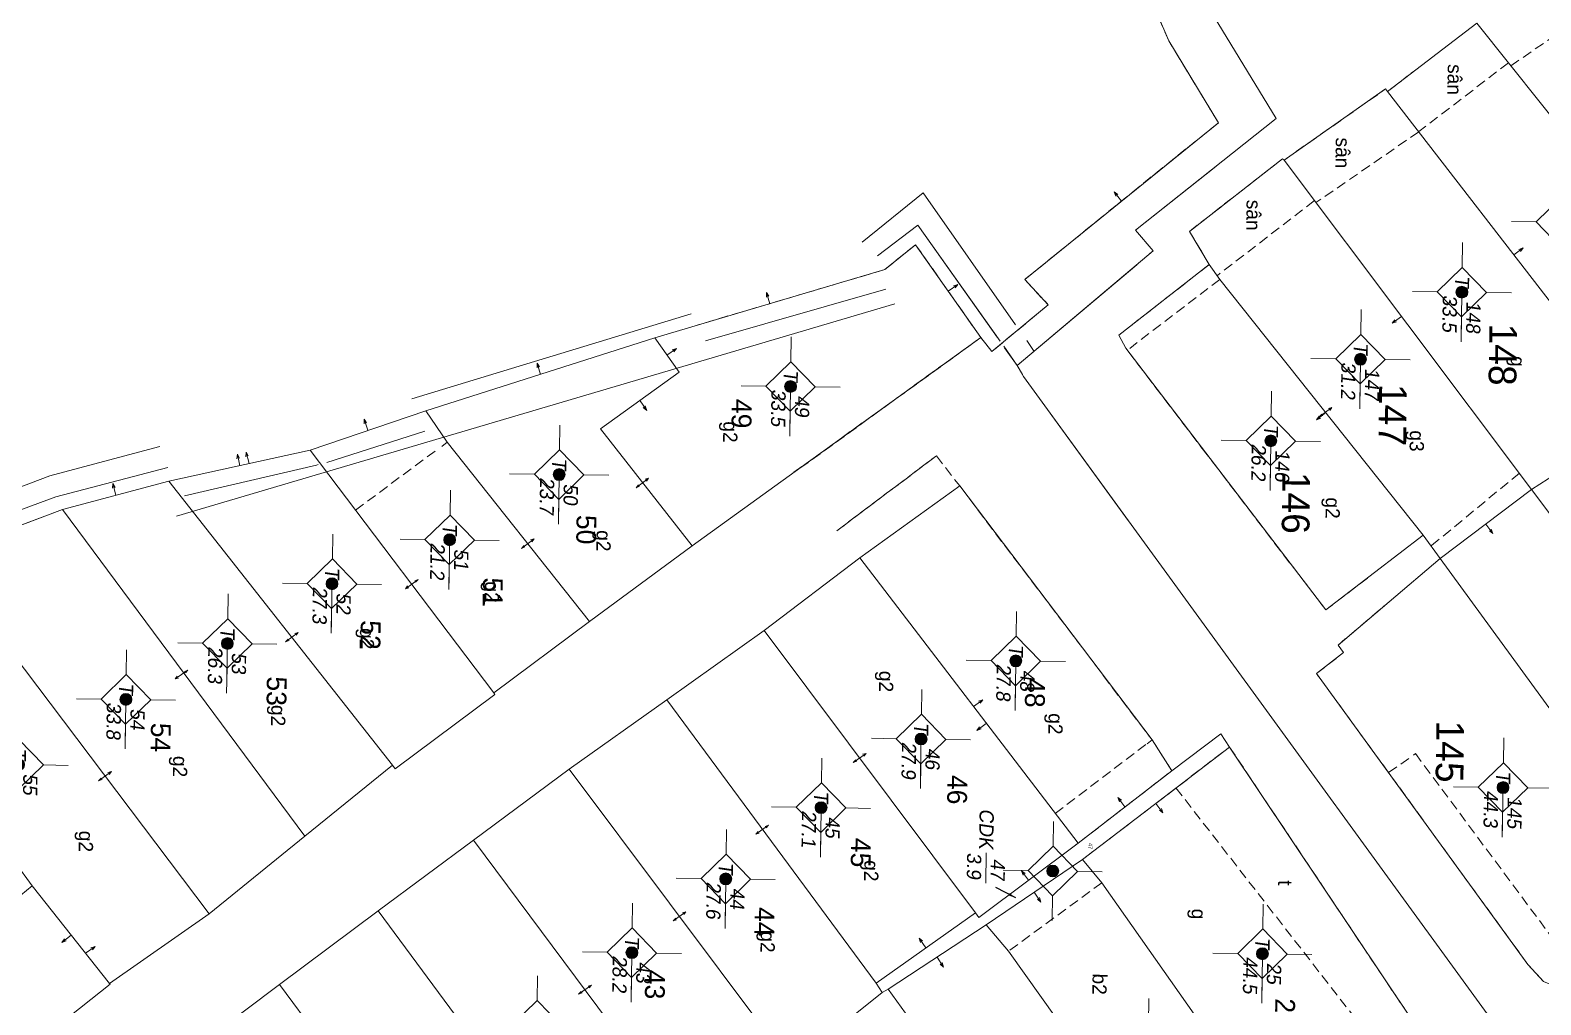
# Model space of a CAD drawing. Extents: x 601689 to 602595, y 1189742 to 1190763.
# Drawn here: x 602062.51 to 602100.63, y 1190336.39 to 1190360.97 of the extents above; entities that cross this region are included whole.
import ezdxf
from ezdxf.enums import TextEntityAlignment as Align

# ---------------------------------------------------------------- set-up
doc = ezdxf.new("R2010")
doc.units = 0
doc.header["$MEASUREMENT"] = 0
doc.linetypes.add('HIDDEN', pattern=[0.375, 0.25, -0.125])
for name, color, linetype in [('10', 250, 'Continuous'), ('11', 7, 'Continuous'), ('13', 7, 'Continuous'), ('14', 7, 'Continuous'), ('15', 7, 'Continuous'), ('16', 7, 'Continuous'), ('22', 7, 'Continuous'), ('53', 7, 'Continuous'), ('57', 7, 'Continuous')]:
    doc.layers.add(name, color=color, linetype=linetype)
doc.styles.add('TXT', font='vnshx.shx')
doc.dimstyles.new('MSADIM', dxfattribs={"dimtxt": 0.2, "dimasz": 0.2, "dimexe": 0.1, "dimexo": 0.1, "dimgap": 0.1, "dimtad": 0, "dimtih": 1, "dimtoh": 1, "dimdsep": 46, "dimtxsty": 'TXT', "dimsah": 1, "dimcen": 0.1, "dimse1": 1, "dimse2": 1, "dimadec": 0, "dimazin": 0, "dimtfac": 1, "dimtofl": 0, "dimtmove": 0, "dimatfit": 3, "dimfxl": 1, "dimtvp": 0.1, "dimtolj": 1, "dimarcsym": 0})

# ---------------------------------------------------------------- blocks, each defined once
blk = doc.blocks.new('NH3R')
at = {"layer": '16', "color": 7, "linetype": 'Continuous', "lineweight": 0}
for p, q in [((0, 0), (0.297, -0.005)), ((0.297, -0.005), (0.186, 0.031)), ((0.297, -0.005), (0.189, -0.033))]:
    blk.add_line(p, q, dxfattribs=at)
blk = doc.blocks.new('NH3')
at = {"layer": '16', "color": 7, "linetype": 'Continuous', "lineweight": 0}
for p, q in [((-0.199, -0.002), (-0.113, 0.021)), ((0.197, -0.012), (0.107, 0.015)), ((-0.199, -0.002), (0.197, -0.012)), ((-0.199, -0.002), (-0.116, -0.035)), ((0.197, -0.012), (0.104, -0.027))]:
    blk.add_line(p, q, dxfattribs=at)
blk = doc.blocks.new('*M1566156615661566')
at = {"layer": '13', "color": 3, "linetype": 'Continuous', "lineweight": 0}
blk.add_line((602498.838, 1189763.594), (602499.858, 1189763.594), dxfattribs=at)
at = {"layer": '13', "color": 3, "linetype": 'Continuous', "lineweight": 0, "style": 'TXT', "oblique": 7.6055}
for s, p in [('145', (602498.988, 1189763.894)), ('44.3', (602498.838, 1189763.294))]:
    blk.add_text(s, height=0.36, dxfattribs=at).set_placement(p, align=Align.MIDDLE_LEFT)
blk.add_text('T', height=0.36, dxfattribs=at).set_placement((602498.641, 1189763.594), align=Align.MIDDLE_RIGHT)
blk = doc.blocks.new('*M1568156815681568')
at = {"layer": '13', "color": 3, "linetype": 'Continuous', "lineweight": 0}
blk.add_line((602486.36, 1189762.374), (602487.38, 1189762.374), dxfattribs=at)
at = {"layer": '13', "color": 3, "linetype": 'Continuous', "lineweight": 0, "style": 'TXT', "oblique": 7.6055}
blk.add_text('T', height=0.36, dxfattribs=at).set_placement((602486.163, 1189762.374), align=Align.MIDDLE_RIGHT)
for s, p in [('148', (602486.51, 1189762.674)), ('33.5', (602486.36, 1189762.074))]:
    blk.add_text(s, height=0.36, dxfattribs=at).set_placement(p, align=Align.MIDDLE_LEFT)
blk = doc.blocks.new('*M1575157515751575')
at = {"layer": '13', "color": 3, "linetype": 'Continuous', "lineweight": 0}
blk.add_line((602488.088, 1189759.84), (602489.108, 1189759.84), dxfattribs=at)
at = {"layer": '13', "color": 3, "linetype": 'Continuous', "lineweight": 0, "style": 'TXT', "oblique": 7.6055}
for s, p in [('147', (602488.238, 1189760.14)), ('31.2', (602488.088, 1189759.54))]:
    blk.add_text(s, height=0.36, dxfattribs=at).set_placement(p, align=Align.MIDDLE_LEFT)
blk.add_text('T', height=0.36, dxfattribs=at).set_placement((602487.891, 1189759.84), align=Align.MIDDLE_RIGHT)
blk = doc.blocks.new('*M1581158115811581')
at = {"layer": '13', "color": 3, "linetype": 'Continuous', "lineweight": 0}
blk.add_line((602490.179, 1189757.607), (602491.199, 1189757.607), dxfattribs=at)
at = {"layer": '13', "color": 3, "linetype": 'Continuous', "lineweight": 0, "style": 'TXT', "oblique": 7.6055}
for s, p in [('146', (602490.329, 1189757.907)), ('26.2', (602490.179, 1189757.307))]:
    blk.add_text(s, height=0.36, dxfattribs=at).set_placement(p, align=Align.MIDDLE_LEFT)
blk.add_text('T', height=0.36, dxfattribs=at).set_placement((602489.982, 1189757.607), align=Align.MIDDLE_RIGHT)
blk = doc.blocks.new('CENTRD')
at = {"layer": '11', "linetype": 'Continuous', "lineweight": 0}
h = blk.add_hatch(color=2, dxfattribs=at)
edge = h.paths.add_edge_path()
edge.add_arc((0, 0), 0.15, 0, 360)
at = {"layer": '11', "color": 2, "linetype": 'Continuous', "lineweight": 0}
for p, q in [((0, 1.25), (0, 0.625)), ((0, 0.625), (-0.625, 0)), ((0.625, 0), (0, 0.625)), ((-0.625, 0), (-1.25, 0)), ((-0.625, 0), (0, -0.625)), ((0, -0.625), (0.625, 0)), ((1.25, 0), (0.625, 0)), ((0, -0.625), (0, -1.25))]:
    blk.add_line(p, q, dxfattribs=at)
blk.add_circle((0, 0), 0.15, dxfattribs=at)
blk = doc.blocks.new('*M1616161616161616')
at = {"layer": '13', "color": 3, "linetype": 'Continuous', "lineweight": 0}
blk.add_line((602503.119, 1189757.583), (602504.139, 1189757.583), dxfattribs=at)
at = {"layer": '13', "color": 3, "linetype": 'Continuous', "lineweight": 0, "style": 'TXT', "oblique": 7.6055}
for s, p in [('25', (602503.269, 1189757.883)), ('44.5', (602503.119, 1189757.283))]:
    blk.add_text(s, height=0.36, dxfattribs=at).set_placement(p, align=Align.MIDDLE_LEFT)
blk.add_text('T', height=0.36, dxfattribs=at).set_placement((602502.922, 1189757.583), align=Align.MIDDLE_RIGHT)
blk = doc.blocks.new('*M1624162416241624')
at = {"layer": '13', "color": 3, "linetype": 'Continuous', "lineweight": 0}
blk.add_line((602501.108, 1189752.261), (602501.873, 1189752.261), dxfattribs=at)
at = {"layer": '13', "color": 3, "linetype": 'Continuous', "lineweight": 0, "style": 'TXT', "oblique": 7.6055}
for s, p in [('47', (602501.258, 1189752.561)), ('3.9', (602501.108, 1189751.961))]:
    blk.add_text(s, height=0.36, dxfattribs=at).set_placement(p, align=Align.MIDDLE_LEFT)
blk.add_text('CDK', height=0.36, dxfattribs=at).set_placement((602501.015, 1189752.261), align=Align.MIDDLE_RIGHT)
blk = doc.blocks.new('*M1626162616261626')
at = {"layer": '13', "color": 3, "linetype": 'Continuous', "lineweight": 0}
blk.add_line((602495.824, 1189751.252), (602496.844, 1189751.252), dxfattribs=at)
at = {"layer": '13', "color": 3, "linetype": 'Continuous', "lineweight": 0, "style": 'TXT', "oblique": 7.6055}
for s, p in [('48', (602495.974, 1189751.552)), ('27.8', (602495.824, 1189750.952))]:
    blk.add_text(s, height=0.36, dxfattribs=at).set_placement(p, align=Align.MIDDLE_LEFT)
blk.add_text('T', height=0.36, dxfattribs=at).set_placement((602495.627, 1189751.252), align=Align.MIDDLE_RIGHT)
blk = doc.blocks.new('*M1630163016301630')
at = {"layer": '13', "color": 3, "linetype": 'Continuous', "lineweight": 0}
blk.add_line((602497.829, 1189748.889), (602498.849, 1189748.889), dxfattribs=at)
at = {"layer": '13', "color": 3, "linetype": 'Continuous', "lineweight": 0, "style": 'TXT', "oblique": 7.6055}
for s, p in [('46', (602497.979, 1189749.189)), ('27.9', (602497.829, 1189748.589))]:
    blk.add_text(s, height=0.36, dxfattribs=at).set_placement(p, align=Align.MIDDLE_LEFT)
blk.add_text('T', height=0.36, dxfattribs=at).set_placement((602497.632, 1189748.889), align=Align.MIDDLE_RIGHT)
blk = doc.blocks.new('*M1634163416341634')
at = {"layer": '13', "color": 3, "linetype": 'Continuous', "lineweight": 0}
blk.add_line((602499.595, 1189746.391), (602500.615, 1189746.391), dxfattribs=at)
at = {"layer": '13', "color": 3, "linetype": 'Continuous', "lineweight": 0, "style": 'TXT', "oblique": 7.6055}
blk.add_text('T', height=0.36, dxfattribs=at).set_placement((602499.398, 1189746.391), align=Align.MIDDLE_RIGHT)
for s, p in [('45', (602499.745, 1189746.691)), ('27.1', (602499.595, 1189746.091))]:
    blk.add_text(s, height=0.36, dxfattribs=at).set_placement(p, align=Align.MIDDLE_LEFT)
blk = doc.blocks.new('*M1636163616361636')
at = {"layer": '13', "color": 3, "linetype": 'Continuous', "lineweight": 0}
blk.add_line((602488.984, 1189745.467), (602490.004, 1189745.467), dxfattribs=at)
at = {"layer": '13', "color": 3, "linetype": 'Continuous', "lineweight": 0, "style": 'TXT', "oblique": 7.6055}
for s, p in [('49', (602489.134, 1189745.767)), ('33.5', (602488.984, 1189745.167))]:
    blk.add_text(s, height=0.36, dxfattribs=at).set_placement(p, align=Align.MIDDLE_LEFT)
blk.add_text('T', height=0.36, dxfattribs=at).set_placement((602488.787, 1189745.467), align=Align.MIDDLE_RIGHT)
blk = doc.blocks.new('*M1639163916391639')
at = {"layer": '13', "color": 3, "linetype": 'Continuous', "lineweight": 0}
blk.add_line((602501.428, 1189744.012), (602502.448, 1189744.012), dxfattribs=at)
at = {"layer": '13', "color": 3, "linetype": 'Continuous', "lineweight": 0, "style": 'TXT', "oblique": 7.6055}
for s, p in [('44', (602501.578, 1189744.312)), ('27.6', (602501.428, 1189743.712))]:
    blk.add_text(s, height=0.36, dxfattribs=at).set_placement(p, align=Align.MIDDLE_LEFT)
blk.add_text('T', height=0.36, dxfattribs=at).set_placement((602501.231, 1189744.012), align=Align.MIDDLE_RIGHT)
blk = doc.blocks.new('*M1641164116411641')
at = {"layer": '13', "color": 3, "linetype": 'Continuous', "lineweight": 0}
blk.add_line((602503.322, 1189741.669), (602504.342, 1189741.669), dxfattribs=at)
at = {"layer": '13', "color": 3, "linetype": 'Continuous', "lineweight": 0, "style": 'TXT', "oblique": 7.6055}
for s, p in [('43', (602503.472, 1189741.969)), ('28.2', (602503.322, 1189741.369))]:
    blk.add_text(s, height=0.36, dxfattribs=at).set_placement(p, align=Align.MIDDLE_LEFT)
blk.add_text('T', height=0.36, dxfattribs=at).set_placement((602503.125, 1189741.669), align=Align.MIDDLE_RIGHT)
blk = doc.blocks.new('*M1644164416441644')
at = {"layer": '13', "color": 3, "linetype": 'Continuous', "lineweight": 0}
blk.add_line((602491.292, 1189739.659), (602492.312, 1189739.659), dxfattribs=at)
at = {"layer": '13', "color": 3, "linetype": 'Continuous', "lineweight": 0, "style": 'TXT', "oblique": 7.6055}
for s, p in [('50', (602491.442, 1189739.959)), ('23.7', (602491.292, 1189739.359))]:
    blk.add_text(s, height=0.36, dxfattribs=at).set_placement(p, align=Align.MIDDLE_LEFT)
blk.add_text('T', height=0.36, dxfattribs=at).set_placement((602491.095, 1189739.659), align=Align.MIDDLE_RIGHT)
blk = doc.blocks.new('*M1648164816481648')
at = {"layer": '13', "color": 3, "linetype": 'Continuous', "lineweight": 0}
blk.add_line((602492.976, 1189736.92), (602493.996, 1189736.92), dxfattribs=at)
at = {"layer": '13', "color": 3, "linetype": 'Continuous', "lineweight": 0, "style": 'TXT', "oblique": 7.6055}
for s, p in [('51', (602493.126, 1189737.22)), ('21.2', (602492.976, 1189736.62))]:
    blk.add_text(s, height=0.36, dxfattribs=at).set_placement(p, align=Align.MIDDLE_LEFT)
blk.add_text('T', height=0.36, dxfattribs=at).set_placement((602492.779, 1189736.92), align=Align.MIDDLE_RIGHT)
blk = doc.blocks.new('*M1654165416541654')
at = {"layer": '13', "color": 3, "linetype": 'Continuous', "lineweight": 0}
blk.add_line((602494.128, 1189733.967), (602495.148, 1189733.967), dxfattribs=at)
at = {"layer": '13', "color": 3, "linetype": 'Continuous', "lineweight": 0, "style": 'TXT', "oblique": 7.6055}
for s, p in [('52', (602494.278, 1189734.267)), ('27.3', (602494.128, 1189733.667))]:
    blk.add_text(s, height=0.36, dxfattribs=at).set_placement(p, align=Align.MIDDLE_LEFT)
blk.add_text('T', height=0.36, dxfattribs=at).set_placement((602493.931, 1189733.967), align=Align.MIDDLE_RIGHT)
blk = doc.blocks.new('*M1658165816581658')
at = {"layer": '13', "color": 3, "linetype": 'Continuous', "lineweight": 0}
blk.add_line((602495.673, 1189731.348), (602496.693, 1189731.348), dxfattribs=at)
at = {"layer": '13', "color": 3, "linetype": 'Continuous', "lineweight": 0, "style": 'TXT', "oblique": 7.6055}
for s, p in [('53', (602495.823, 1189731.648)), ('26.3', (602495.673, 1189731.048))]:
    blk.add_text(s, height=0.36, dxfattribs=at).set_placement(p, align=Align.MIDDLE_LEFT)
blk.add_text('T', height=0.36, dxfattribs=at).set_placement((602495.476, 1189731.348), align=Align.MIDDLE_RIGHT)
blk = doc.blocks.new('*M1662166216621662')
at = {"layer": '13', "color": 3, "linetype": 'Continuous', "lineweight": 0}
blk.add_line((602497.121, 1189728.809), (602498.141, 1189728.809), dxfattribs=at)
at = {"layer": '13', "color": 3, "linetype": 'Continuous', "lineweight": 0, "style": 'TXT', "oblique": 7.6055}
blk.add_text('T', height=0.36, dxfattribs=at).set_placement((602496.924, 1189728.809), align=Align.MIDDLE_RIGHT)
for s, p in [('54', (602497.271, 1189729.109)), ('33.8', (602497.121, 1189728.509))]:
    blk.add_text(s, height=0.36, dxfattribs=at).set_placement(p, align=Align.MIDDLE_LEFT)
blk = doc.blocks.new('*M1667166716671667')
at = {"layer": '13', "color": 3, "linetype": 'Continuous', "lineweight": 0}
blk.add_line((602498.804, 1189726.126), (602499.824, 1189726.126), dxfattribs=at)
at = {"layer": '13', "color": 3, "linetype": 'Continuous', "lineweight": 0, "style": 'TXT', "oblique": 7.6055}
blk.add_text('T', height=0.36, dxfattribs=at).set_placement((602498.607, 1189726.126), align=Align.MIDDLE_RIGHT)
for s, p in [('55', (602498.954, 1189726.426)), ('36.3', (602498.804, 1189725.826))]:
    blk.add_text(s, height=0.36, dxfattribs=at).set_placement(p, align=Align.MIDDLE_LEFT)

msp = doc.modelspace()

# ---------------------------------------------------------------- linework, layer by layer
at = {"layer": '10', "color": 7, "linetype": 'Continuous', "lineweight": 0}
for p, q in [((602096.767, 1190359.427), (602099.021, 1190361.146)), ((602099.021, 1190361.146), (602105.52, 1190352.997)), ((602103.135, 1190351.189), (602096.767, 1190359.427)), ((602100.4, 1190349.387), (602094.154, 1190357.693)), ((602078.271, 1190353.21), (602072.496, 1190351.37)), ((602072.496, 1190351.37), (602069.572, 1190350.379)), ((602100.4, 1190349.387), (602102.953, 1190351.032)), ((602069.572, 1190350.379), (602066.011, 1190349.598)), ((602069.572, 1190350.379), (602074.208, 1190344.255)), ((602066.011, 1190349.598), (602063.322, 1190348.885)), ((602071.653, 1190342.43), (602066.011, 1190349.598)), ((602098.096, 1190347.648), (602100.4, 1190349.387)), ((602106.813, 1190340.838), (602100.4, 1190349.387)), ((602063.322, 1190348.885), (602060.416, 1190347.785)), ((602063.322, 1190348.885), (602069.438, 1190340.641)), ((602098.096, 1190347.648), (602097.664, 1190348.234)), ((602076.623, 1190346.052), (602079.22, 1190347.967)), ((602083.446, 1190347.659), (602081.03, 1190345.832)), ((602083.446, 1190347.659), (602088.957, 1190340.463)), ((602104.387, 1190339.002), (602098.096, 1190347.648)), ((602074.208, 1190344.255), (602076.623, 1190346.052)), ((602081.03, 1190345.832), (602078.576, 1190344.076)), ((602086.363, 1190338.708), (602081.03, 1190345.832)), ((602076.112, 1190342.329), (602078.576, 1190344.076)), ((602083.858, 1190336.932), (602078.576, 1190344.076)), ((602089.071, 1190340.051), (602092.781, 1190342.89)), ((602069.438, 1190340.641), (602071.653, 1190342.43)), ((602073.697, 1190340.542), (602076.112, 1190342.329)), ((602076.112, 1190342.329), (602081.69, 1190334.893)), ((602088.957, 1190340.463), (602091.322, 1190342.291)), ((602060.754, 1190341.85), (602062.561, 1190339.385)), ((602067.022, 1190338.684), (602069.438, 1190340.641)), ((602071.292, 1190338.755), (602073.697, 1190340.542)), ((602073.697, 1190340.542), (602079.305, 1190333.025)), ((602089.071, 1190340.051), (602086.639, 1190338.405)), ((602062.561, 1190339.385), (602055.674, 1190333.819)), ((602064.507, 1190336.928), (602062.561, 1190339.385)), ((602064.507, 1190336.928), (602067.022, 1190338.684)), ((602068.797, 1190336.899), (602071.292, 1190338.755)), ((602071.292, 1190338.755), (602076.928, 1190331.137)), ((602086.363, 1190338.708), (602083.858, 1190336.932)), ((602086.639, 1190338.405), (602084.166, 1190336.779)), ((602068.797, 1190336.899), (602066.393, 1190335.092)), ((602074.503, 1190329.26), (602068.797, 1190336.899)), ((602081.821, 1190334.951), (602084.015, 1190336.701)), ((602083.858, 1190336.932), (602084.015, 1190336.701)), ((602084.015, 1190336.701), (602084.166, 1190336.779)), ((602084.166, 1190336.779), (602090.173, 1190328.456))]:
    msp.add_line(p, q, dxfattribs=at)
for points in [[(602060.416, 1190347.785), (602063.322, 1190348.885), (602066.011, 1190349.598), (602069.572, 1190350.379), (602072.496, 1190351.37), (602078.271, 1190353.21), (602084.076, 1190354.931), (602084.854, 1190355.56), (602086.502, 1190353.218), (602086.777, 1190352.864), (602088.203, 1190354.044), (602087.612, 1190354.683), (602092.496, 1190358.635), (602091.245, 1190360.703), (602088.279, 1190367.603), (602079.88, 1190388.9), (602073.888, 1190403.993), (602067.222, 1190420.376)], [(602094.154, 1190357.693), (602096.718, 1190359.488), (602096.767, 1190359.427)], [(602092.267, 1190355.058), (602091.768, 1190355.896), (602094.114, 1190357.724), (602094.154, 1190357.693)], [(602078.271, 1190353.21), (602084.076, 1190354.931), (602084.854, 1190355.56), (602086.502, 1190353.218), (602079.22, 1190347.967)], [(602097.664, 1190348.234), (602095.208, 1190346.348), (602090.158, 1190352.948), (602089.983, 1190353.279), (602092.267, 1190355.058)], [(602097.664, 1190348.234), (602092.532, 1190354.684), (602092.267, 1190355.058)], [(602079.22, 1190347.967), (602076.899, 1190350.919), (602078.889, 1190352.342), (602078.271, 1190353.21)], [(602072.496, 1190351.37), (602073.035, 1190350.582), (602076.623, 1190346.052)], [(602091.322, 1190342.291), (602090.823, 1190343.068), (602085.97, 1190349.474), (602083.446, 1190347.659)], [(602067.022, 1190338.684), (602061.344, 1190346.192), (602060.416, 1190347.785)], [(602104.387, 1190339.002), (602101.539, 1190336.921), (602101.097, 1190336.816), (602100.699, 1190336.972), (602100.306, 1190337.408), (602094.976, 1190344.741), (602095.653, 1190345.271), (602095.516, 1190345.463), (602098.096, 1190347.648)], [(602074.208, 1190344.255), (602074.238, 1190344.215), (602071.721, 1190342.339), (602071.653, 1190342.43)], [(602091.322, 1190342.291), (602092.555, 1190343.224), (602092.781, 1190342.89)], [(602092.781, 1190342.89), (602097.435, 1190335.926), (602097.79, 1190335.532), (602098.141, 1190334.907), (602098.095, 1190334.487), (602097.822, 1190334.231), (602094.812, 1190331.992)], [(602088.957, 1190340.463), (602086.451, 1190338.587), (602086.363, 1190338.708)], [(602094.812, 1190331.992), (602089.554, 1190339.465), (602089.071, 1190340.051)], [(602086.639, 1190338.405), (602087.199, 1190337.737), (602092.508, 1190330.294)], [(602055.674, 1190333.819), (602057.48, 1190331.324), (602064.527, 1190336.908), (602064.507, 1190336.928)]]:
    msp.add_lwpolyline(points, dxfattribs=at)
at = {"layer": '14', "color": 6, "linetype": 'HIDDEN', "lineweight": 0}
for p, q in [((602099.877, 1190360.074), (602102.36, 1190361.77)), ((602099.818, 1190360.145), (602097.554, 1190358.416)), ((602097.553, 1190358.406), (602094.959, 1190356.621)), ((602094.92, 1190356.672), (602092.463, 1190354.775)), ((602092.532, 1190354.684), (602090.258, 1190352.946)), ((602072.894, 1190350.474), (602073.035, 1190350.582)), ((602070.721, 1190348.863), (602072.752, 1190350.376)), ((602100.096, 1190349.801), (602097.88, 1190347.971)), ((602088.377, 1190341.211), (602090.692, 1190342.97)), ((602090.702, 1190342.97), (602090.823, 1190343.068)), ((602096.792, 1190342.246), (602097.368, 1190342.648)), ((602091.426, 1190341.859), (602096.429, 1190335.431)), ((602089.554, 1190339.465), (602087.199, 1190337.737))]:
    msp.add_line(p, q, dxfattribs=at)
msp.add_lwpolyline([(602097.418, 1190342.687), (602097.469, 1190342.726), (602101.101, 1190337.836), (602103.828, 1190339.769)], dxfattribs=at)
at = {"layer": '22', "color": 7, "linetype": 'HIDDEN', "lineweight": 0}
for p, q in [((602091.245, 1190360.703), (602088.279, 1190367.603)), ((602092.496, 1190358.635), (602091.245, 1190360.703)), ((602096.767, 1190359.427), (602097.394, 1190359.908)), ((602094.154, 1190357.693), (602096.718, 1190359.488)), ((602096.718, 1190359.488), (602096.767, 1190359.427)), ((602092.496, 1190358.635), (602087.612, 1190354.683)), ((602091.678, 1190357.977), (602087.612, 1190354.683)), ((602091.768, 1190355.896), (602094.114, 1190357.724)), ((602094.114, 1190357.724), (602094.154, 1190357.693)), ((602091.768, 1190355.896), (602092.76, 1190356.672)), ((602092.267, 1190355.058), (602091.768, 1190355.896)), ((602092.267, 1190355.058), (602091.768, 1190355.896)), ((602084.076, 1190354.931), (602084.854, 1190355.56)), ((602086.502, 1190353.218), (602084.854, 1190355.56)), ((602089.983, 1190353.279), (602092.267, 1190355.058)), ((602089.983, 1190353.279), (602092.267, 1190355.058)), ((602084.076, 1190354.931), (602079.356, 1190353.536)), ((602087.612, 1190354.683), (602088.203, 1190354.044)), ((602087.612, 1190354.683), (602088.203, 1190354.044)), ((602088.203, 1190354.044), (602086.777, 1190352.864)), ((602088.203, 1190354.044), (602086.777, 1190352.864)), ((602081.785, 1190349.822), (602086.502, 1190353.218)), ((602081.937, 1190349.92), (602086.502, 1190353.218)), ((602086.777, 1190352.864), (602086.502, 1190353.218)), ((602086.777, 1190352.864), (602086.502, 1190353.218)), ((602090.158, 1190352.948), (602089.983, 1190353.279)), ((602090.158, 1190352.948), (602089.983, 1190353.279)), ((602092.182, 1190350.299), (602090.158, 1190352.948)), ((602092.182, 1190350.299), (602090.158, 1190352.948)), ((602082.865, 1190348.347), (602085.38, 1190350.233)), ((602083.016, 1190348.455), (602085.38, 1190350.233)), ((602085.38, 1190350.233), (602085.97, 1190349.474)), ((602085.38, 1190350.233), (602085.97, 1190349.474)), ((602095.208, 1190346.348), (602092.182, 1190350.299)), ((602085.97, 1190349.474), (602090.823, 1190343.068)), ((602085.97, 1190349.474), (602087.375, 1190347.615)), ((602096.259, 1190347.153), (602095.208, 1190346.348)), ((602095.516, 1190345.463), (602096.68, 1190346.447)), ((602095.653, 1190345.271), (602095.516, 1190345.463)), ((602094.976, 1190344.741), (602095.653, 1190345.271)), ((602096.792, 1190342.246), (602094.976, 1190344.741)), ((602089.132, 1190340.101), (602092.781, 1190342.89)), ((602090.823, 1190343.068), (602091.322, 1190342.291)), ((602092.781, 1190342.89), (602097.435, 1190335.926)), ((602088.957, 1190340.463), (602091.322, 1190342.291)), ((602100.306, 1190337.408), (602096.792, 1190342.246)), ((602088.957, 1190340.463), (602088.896, 1190340.424)), ((602100.699, 1190336.972), (602100.306, 1190337.408))]:
    msp.add_line(p, q, dxfattribs=at)
at = {"layer": '57', "color": 172, "linetype": 'Continuous', "lineweight": 0}
for p, q in [((602085.042, 1190356.867), (602087.377, 1190353.535)), ((602084.108, 1190354.441), (602079.55, 1190353.133)), ((602084.108, 1190354.441), (602079.55, 1190353.133)), ((602084.333, 1190354.067), (602066.199, 1190348.716)), ((602079.19, 1190353.818), (602072.14, 1190351.674)), ((602087.661, 1190353.142), (602087.847, 1190352.869)), ((602087.422, 1190352.514), (602087.079, 1190352.999)), ((602087.422, 1190352.514), (602087.098, 1190352.959)), ((602072.469, 1190350.86), (602069.997, 1190350.064))]:
    msp.add_line(p, q, dxfattribs=at)
for points in [[(602103.371, 1190330.544), (602087.579, 1190352.233), (602087.422, 1190352.514), (602090.852, 1190355.408), (602090.409, 1190355.924), (602093.958, 1190358.745), (602089.585, 1190365.906), (602085.746, 1190375.439)], [(602090.761, 1190355.329), (602090.852, 1190355.408), (602090.409, 1190355.924), (602093.958, 1190358.745), (602089.585, 1190365.906), (602086.404, 1190373.81)], [(602103.371, 1190330.544), (602087.579, 1190352.233), (602087.422, 1190352.514), (602090.852, 1190355.408), (602090.409, 1190355.924), (602092.431, 1190357.536)], [(602083.505, 1190355.628), (602085.042, 1190356.867)], [(602086.991, 1190353.131), (602084.911, 1190356.049), (602083.89, 1190355.283)], [(602086.912, 1190353.232), (602084.911, 1190356.049), (602083.89, 1190355.283)], [(602087.549, 1190352.283), (602087.422, 1190352.514), (602090.437, 1190355.054)], [(602090.218, 1190348.606), (602087.579, 1190352.233), (602087.559, 1190352.273)], [(602065.783, 1190350.471), (602063.093, 1190349.758), (602063.003, 1190349.73), (602060.097, 1190348.63), (602060.138, 1190348.639), (602057.154, 1190347.679), (602047.846, 1190344.867)], [(602069.777, 1190350.016), (602069.736, 1190349.997), (602066.406, 1190349.223)], [(602054.657, 1190346.423), (602059.718, 1190347.934), (602063.155, 1190349.197), (602065.986, 1190349.938)]]:
    msp.add_lwpolyline(points, dxfattribs=at)

# ---------------------------------------------------------------- block references
at = {"layer": '11', "color": 2, "linetype": 'Continuous', "lineweight": 0, "rotation": 269.1680420500809}
for p in [(602101.142, 1190356.127), (602098.643, 1190354.363), (602096.084, 1190352.672), (602081.699, 1190351.984), (602093.821, 1190350.613), (602075.859, 1190349.761), (602073.095, 1190348.117), (602070.126, 1190347.008), (602067.485, 1190345.501), (602087.385, 1190345.061), (602064.925, 1190344.09), (602084.993, 1190343.091), (602062.218, 1190342.446), (602099.681, 1190341.868), (602082.469, 1190341.361), (602088.317, 1190339.763), (602080.064, 1190339.563), (602077.694, 1190337.703), (602093.609, 1190337.675), (602075.298, 1190335.87), (602090.726, 1190335.294)]:
    msp.add_blockref('CENTRD', p, dxfattribs=at)
at = {"layer": '13', "color": 3, "linetype": 'Continuous', "lineweight": 0, "rotation": 269.1680420500809}
for name, p in [('*M1568156815681568', (-578790.27, 1810052.359)), ('*M1575157515751575', (-578790.27, 1810052.359)), ('*M1636163616361636', (-578790.27, 1810052.359)), ('*M1581158115811581', (-578790.27, 1810052.359)), ('*M1644164416441644', (-578790.27, 1810052.359)), ('*M1648164816481648', (-578790.27, 1810052.359)), ('*M1654165416541654', (-578790.27, 1810052.359)), ('*M1658165816581658', (-578790.27, 1810052.359)), ('*M1626162616261626', (-578790.27, 1810052.359)), ('*M1662166216621662', (-578790.27, 1810052.359)), ('*M1630163016301630', (-578790.27, 1810052.359)), ('*M1667166716671667', (-578790.27, 1810052.359)), ('*M1566156615661566', (-578790.27, 1810052.359)), ('*M1634163416341634', (-578790.27, 1810052.359)), ('*M1624162416241624', (-578791.95, 1810052.895)), ('*M1639163916391639', (-578790.27, 1810052.359)), ('*M1641164116411641', (-578790.27, 1810052.359)), ('*M1616161616161616', (-578790.27, 1810052.359))]:
    msp.add_blockref(name, p, dxfattribs=at)
at = {"layer": '16', "color": 7, "linetype": 'Continuous', "lineweight": 0}
for name, p, rotation in [('NH3R', (602090.049, 1190356.659), 128.9849203713021), ('NH3R', (602099.951, 1190355.303), 37.7012213932769), ('NH3R', (602077.9, 1190351.625), 305.569158986621), ('NH3R', (602064.666, 1190349.246), 104.8425683489396), ('NH3R', (602099.248, 1190348.512), 307.0364268106929), ('NH3', (602072.136, 1190347.004), 37.12197839867265), ('NH3', (602069.117, 1190345.655), 218.1847799285792), ('NH3R', (602086.639, 1190343.485), 216.884488348425), ('NH3', (602064.399, 1190342.149), 217.1115184919719), ('NH3R', (602090.139, 1190341.377), 127.7012213932769), ('NH3R', (602087.704, 1190339.53), 126.817726915753), ('NH3R', (602087.85, 1190339.229), 304.0959760437783), ('NH3', (602078.901, 1190338.611), 216.8740283829644), ('NH3R', (602063.908, 1190337.686), 36.23638954511618)]:
    msp.add_blockref(name, p, dxfattribs=dict(at, rotation=rotation))
for name, p, xscale, yscale, rotation in [('NH3R', (602081.173, 1190354.07), 1.000001387890952, 1.000001387890952, 106.7936778780903), ('NH3R', (602081.173, 1190354.07), 1.000001006532839, 1.000001006532839, 106.5103205166032), ('NH3R', (602085.678, 1190354.389), 1.000001240558411, 1.000001240558411, 35.12489644154164), ('NH3R', (602097.12, 1190353.752), 1.000001487724484, 1.000001487724484, 216.9782536932154), ('NH3R', (602078.576, 1190352.776), 1.000002106761545, 1.000002106761545, 35.43596508528833), ('NH3R', (602075.388, 1190352.29), 1.000001071639335, 1.000001071639335, 107.6746218447006), ('NH3R', (602071.029, 1190350.879), 0.9999978797464638, 0.9999978797464638, 108.7039345429847), ('NH3R', (602095.206, 1190351.328), 1.000002630073949, 1.000002630073949, 218.5450966523119), ('NH3', (602095.206, 1190351.328), 1.000002630073949, 1.000002630073949, 218.5450966523119), ('NH3R', (602067.797, 1190349.984), 1.000001863585499, 1.000001863585499, 102.3768160143104), ('NH3R', (602068.037, 1190350.04), 1.000001387890952, 1.000001387890952, 106.7936778780903), ('NH3', (602077.961, 1190349.544), 1.000002747124496, 1.000002747124496, 218.3930412651481), ('NH3', (602075.07, 1190348.014), 1.000002747124496, 1.000002747124496, 218.3930412651481), ('NH3', (602066.324, 1190344.724), 0.9999980081167016, 0.9999980081167016, 35.86552988374898), ('NH3R', (602086.314, 1190343.909), 1.000002126277209, 1.000002126277209, 36.85540198521543), ('NH3', (602083.447, 1190342.609), 1.000001480980734, 1.000001480980734, 216.8261045218454), ('NH3R', (602090.921, 1190341.466), 0.9999980370867396, 0.9999980370867396, 307.4343764928557), ('NH3', (602080.981, 1190340.813), 0.9999981700865236, 0.9999981700865236, 36.51381893251464), ('NH3R', (602063.544, 1190338.141), 1.000001173565411, 1.000001173565411, 218.4410043842148), ('NH3R', (602085.11, 1190337.825), 1.000001601891185, 1.000001601891185, 125.3397489499327), ('NH3R', (602085.398, 1190337.592), 1.000002984434795, 1.000002984434795, 303.3297787532295), ('NH3', (602076.516, 1190336.764), 1.000001283720592, 1.000001283720592, 216.7032046730515)]:
    msp.add_blockref(name, p, dxfattribs=dict(at, xscale=xscale, yscale=yscale, rotation=rotation))

# ---------------------------------------------------------------- texts
at = {"layer": '15', "color": 7, "linetype": 'Continuous', "lineweight": 0, "style": 'TXT'}
for s, p in [('s%%169n', (602098.467, 1190360.114)), ('s%%169n', (602095.641, 1190358.263)), ('s%%169n', (602093.39, 1190356.693)), ('g', (602100.056, 1190352.751)), ('g2', (602080.183, 1190351.104)), ('g3', (602097.51, 1190350.877)), ('g2', (602095.387, 1190349.185)), ('g2', (602076.984, 1190348.358)), ('g2', (602074.167, 1190347.066)), ('g2', (602071.011, 1190345.889)), ('g2', (602084.117, 1190344.81)), ('g2', (602068.773, 1190343.95)), ('g2', (602088.391, 1190343.741)), ('g2', (602066.297, 1190342.664)), ('g2', (602063.92, 1190340.776)), ('g2', (602083.741, 1190340.035)), ('t', (602094.185, 1190339.531)), ('g', (602092.004, 1190338.811)), ('g2', (602081.126, 1190338.24)), ('b2', (602089.502, 1190337.176))]:
    msp.add_text(s, height=0.36, rotation=269.2144, dxfattribs=at).set_placement(p, align=Align.MIDDLE_LEFT)
at = {"layer": '53', "color": 200, "linetype": 'Continuous', "lineweight": 0, "style": 'TXT'}
for s, height, p in [(' 148', 0.7, (602099.691, 1190353.827)), (' 147', 0.7, (602096.91, 1190352.305)), ('49', 0.5, (602080.47, 1190351.67)), (' 146', 0.7, (602094.469, 1190350.088)), ('50', 0.5, (602076.55, 1190348.744)), ('51', 0.5, (602074.188, 1190347.166)), ('52', 0.5, (602071.104, 1190346.088)), ('53', 0.5, (602068.734, 1190344.671)), ('48', 0.5, (602087.874, 1190344.628)), ('54', 0.5, (602065.808, 1190343.5)), (' 145', 0.7, (602098.354, 1190343.814)), ('46', 0.5, (602085.911, 1190342.185)), ('45', 0.5, (602083.478, 1190340.598)), ('47', 0.1, (602089.267, 1190340.469)), ('44', 0.5, (602081.045, 1190338.852)), ('43', 0.5, (602078.282, 1190337.27)), ('25', 0.5, (602094.184, 1190336.552))]:
    msp.add_text(s, height=height, rotation=269.2144, dxfattribs=at).set_placement(p, align=Align.MIDDLE_LEFT)

# ---------------------------------------------------------------- leaders
at = {"layer": '13', "color": 3, "linetype": 'Continuous', "lineweight": 0}
msp.add_leader([(602087.389, 1190339.085), (602086.882, 1190339.348)], dimstyle='MSADIM', dxfattribs=at)

doc.saveas('drawing.dxf')
